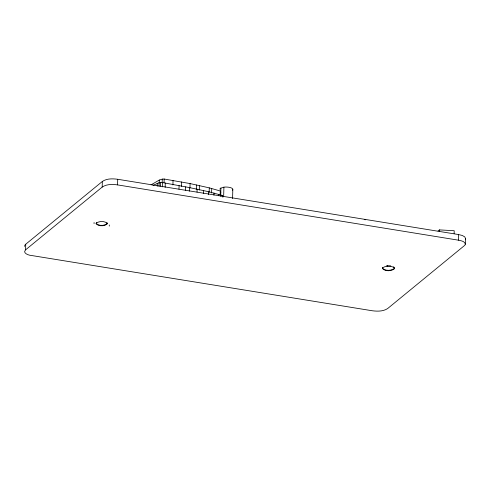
<?xml version="1.0" encoding="UTF-8"?>
<svg xmlns="http://www.w3.org/2000/svg" width="490" height="490" viewBox="0 0 490 490"><rect width="100%" height="100%" fill="white"/><g stroke="black" fill="none" stroke-linecap="round" stroke-linejoin="round"><path stroke-width="0.73" d="M25.578 249.845L25.725 244.228L102.337 181.471C106.747 178.415 112.608 178.593 117.716 179.279L458.567 234.557L462.333 235.488L464.777 236.903L465.5 238.557L465.353 244.173L464.808 245.282L387.633 308.559C383.168 311.524 377.367 311.407 372.247 310.758L31.397 255.48C28.824 255.376 22.16 253.14 25.578 249.845L102.183 187.094C106.6 184.038 112.461 184.209 117.569 184.895L458.42 240.174C460.863 240.737 464.881 241.141 465.353 244.173M94.056 223.624L94.08 222.54M102.183 187.094L102.337 181.471M109.27 226.092L109.301 225.008M117.569 184.895L117.716 179.279M157.217 186.286L157.29 183.401L159.121 182.77L162.429 182.556L189.434 187.584L208.501 191.688L220.91 195.051L222.527 195.651L223.648 196.894L223.906 187.162M159.03 186.378L159.121 182.77M159.213 183.046L159.293 180.057L162.276 179.107L164.162 179.022L190.077 183.572L209.279 187.866L220.261 190.984L220.788 192.527M160.426 186.194L160.524 182.592M162.178 182.837L162.276 179.107M162.312 186.88L162.429 182.556M164.064 182.758L164.162 179.022M165.155 187.345L165.271 183.015M172.927 184.944L173.043 180.461M178.985 189.232L179.077 185.624M181.38 186.39L181.496 181.906M185.545 190.469L185.637 186.868M189.342 191.192L189.434 187.584M189.961 188.056L190.077 183.572M196.306 189.428L196.423 184.951M197.041 192.129L197.115 189.25M199.271 190.102L199.393 185.618M203.454 193.464L203.528 190.586M208.428 194.573L208.501 191.688M209.163 192.343L209.279 187.866M211.6 193.036L211.723 188.558M213.952 195.179L214.007 193.011M218.522 195.767L218.558 194.322M220.145 195.467L220.261 190.984M220.598 195.504L220.696 191.768M220.708 195.51L220.904 188.019M220.874 196.496L220.91 195.051M222.491 197.09L222.527 195.651M232.579 198.542L232.811 189.661M439.383 231.335L439.42 229.89L454.205 230.723L454.132 233.62M458.42 240.174L458.567 234.557M382.543 267.571L382.421 268.545C385.201 271.564 391.271 271.282 394.401 268.82L394.53 267.846L393.543 266.756M465.329 239.12L465.5 238.557M96.597 222.405L96.114 223.857C98.815 226.496 104.401 226.368 107.23 223.942L106.949 222.485M96.163 223.318C98.992 220.892 104.572 220.763 107.273 223.403M107.237 223.544C104.413 225.976 98.827 226.104 96.126 223.458M382.531 267.963C385.661 265.507 391.737 265.219 394.517 268.238M394.413 268.428C391.283 270.884 385.214 271.172 382.427 268.153M25.725 244.228L24.806 245.3L24.69 246.421M438.036 231.023L439.42 229.89M151.043 184.865L159.293 180.057M152.984 185.551L157.29 183.401M390.738 265.972L387.149 266.058M386.573 265.886L387.608 265.813M364.241 219.575L365.43 219.771M232.382 190.206A6.437 2.199 1.5 0 0 230.943 187.78A6.437 2.199 1.5 0 0 223.924 187.156L220.469 188.276A6.437 2.199 1.5 0 0 220.053 189.397"/></g></svg>
